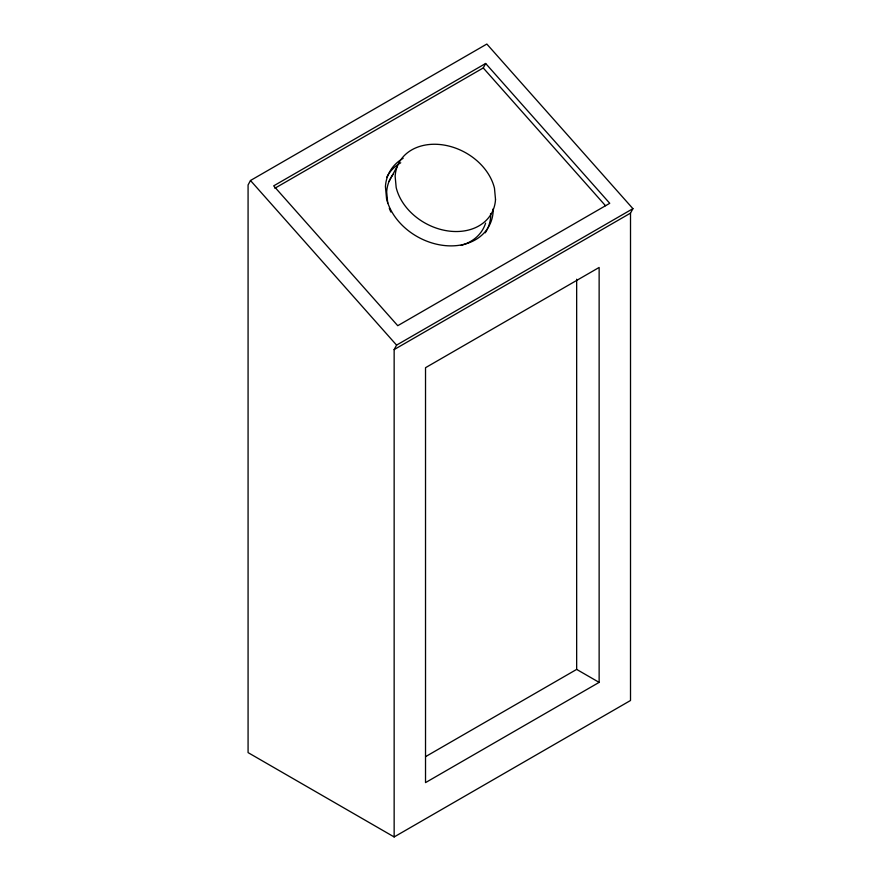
<?xml version="1.0" encoding="UTF-8"?>
<svg xmlns="http://www.w3.org/2000/svg" width="881" height="881" viewBox="0 0 881 881"><rect width="100%" height="100%" fill="white"/><g stroke="black" fill="none" stroke-linecap="round" stroke-linejoin="round"><path stroke-width="1.32" d="M250.49 180.506L248.079 184.966L248.079 752.616L394.148 836.95L630.51 700.494L630.51 213.125L632.921 208.665L486.852 44.05L250.49 180.506L396.571 345.121L394.148 349.581L394.148 836.95M389.061 181.409L397.507 165.782M274.839 188.27L483.251 67.947L485.662 63.476L609.74 203.302L397.749 325.695L273.672 185.869L485.662 63.476M396.571 345.121L632.921 208.665M394.148 349.581L630.51 213.125M425.644 756.603L576.659 669.406L599.135 682.379L599.135 267.461L425.523 367.696L425.523 782.614L599.135 682.379M483.251 67.947L605.5 205.714M492.931 209.061L493.151 211.506A56.615 43.554 28.4 0 1 443.595 245.436A56.615 43.554 28.4 0 1 386.55 198.699L385.426 186.585A56.615 43.554 28.4 0 1 403.146 158.316M490.519 213.532L490.739 215.977A56.615 43.554 28.4 0 1 488.195 227.232M387.728 203.181L386.682 191.904A52.75 40.592 28.4 0 1 393.003 174.482M576.659 279.222L576.659 669.406M386.605 177.499A56.615 43.554 28.4 0 1 400.734 162.776M487.7 228.388A56.615 43.554 28.4 0 1 485.244 232.837M485.607 223.124A52.75 40.592 28.4 0 1 461.038 245.414M390.878 212.035A52.75 40.592 28.4 0 1 389.281 208.246M495.518 199.502L494.472 188.215A52.75 40.592 28.4 0 0 441.315 144.671A52.75 40.592 28.4 0 0 395.14 176.277L396.186 187.565A52.75 40.592 28.4 0 0 449.343 231.119A52.75 40.592 28.4 0 0 495.518 199.502"/></g></svg>
